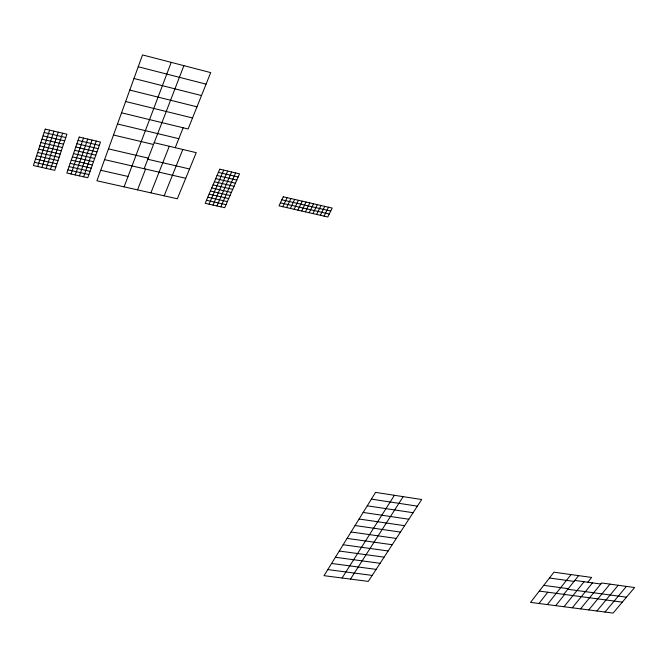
<?xml version="1.0" encoding="UTF-8"?>
<svg xmlns="http://www.w3.org/2000/svg" width="668" height="668" viewBox="0 0 668 668"><rect width="100%" height="100%" fill="white"/><g stroke="black" fill="none" stroke-linecap="round" stroke-linejoin="round"><path stroke-width="1" d="M37.684 166.499L49.599 130.143M41.959 167.459L53.941 131.162M46.217 168.419L58.275 132.172M50.476 169.371L62.6 133.191M71.025 173.981L83.483 138.076M75.225 174.916L87.75 139.078M79.417 175.859L92.017 140.071M83.6 176.795L96.267 141.073M124.098 186.865L171.217 62.366M144.154 168.737L183.9 65.656M137.541 189.871L145.591 169.062M150.901 192.86L169.28 146.267M175.233 147.678L183.149 127.78M164.161 195.833L182.807 149.473M209.101 204.183L223.705 170.131M213.017 205.059L227.679 171.058M216.916 205.936L231.637 171.985M220.807 206.804L235.587 172.912M282.806 206.704L287.065 197.653M286.597 207.564L290.864 198.53M290.38 208.433L294.663 199.406M294.154 209.293L298.454 200.283M297.928 210.153L302.237 201.16M301.685 211.013L306.011 202.028M305.435 211.865L309.777 202.897M309.184 212.716L313.534 203.765M312.916 213.568L317.283 204.633M316.649 214.42L321.024 205.502M320.364 215.271L324.765 206.362M324.08 216.123L328.489 207.222M342.083 578.012L394.404 495.297M350.483 579.098L403.155 496.65M538.959 603.488L547.785 592.215M547.359 604.573L571.048 574.572M563.742 594.345L578.622 575.632M555.718 605.659L564.627 594.462M564.034 606.728L584.108 581.719M587.79 582.229L591.648 577.444L553.964 572.2L530.517 602.394L613.107 613.082L634.6 587.523L601.659 582.98L580.55 608.865M572.309 607.805L592.483 582.872M588.75 609.926L609.959 584.124M596.908 610.986L618.209 585.268M605.024 612.038L626.425 586.395M327.779 569.587L372.193 575.415M331.579 563.458L376.126 569.378M539.293 591.088L622.309 602.135M567.767 589.276L626.475 597.184M335.411 557.271L380.1 563.299M543.735 585.368L568.251 588.675M574.797 580.442L600.816 584.024M549.438 578.02L574.037 581.402M339.269 551.033L384.1 557.162M343.168 544.737L388.133 550.975M347.093 538.391L392.208 544.729M351.059 531.987L396.308 538.433M355.05 525.532L400.449 532.087M359.083 519.019L404.624 525.683M363.15 512.448L408.841 519.228M367.25 505.818L413.091 512.715M371.391 499.13L417.375 506.144M35.521 159.026L56.905 163.86M69.038 166.599L90.055 171.35M206.487 200.258L226.018 204.658M34.46 162.291L55.811 167.092M67.927 169.822L88.911 174.548M209.101 194.129L228.69 198.571M36.581 155.753L57.999 160.604M70.148 163.368L91.199 168.136M100.726 170.265L128.031 176.461M207.79 197.194L227.354 201.619M280.418 202.821L329.257 214.011M211.731 187.958L231.37 192.451M38.727 149.164L60.203 154.074M72.386 156.863L93.503 161.689M210.412 191.048L230.026 195.515M37.65 152.463L59.101 157.347M71.267 160.12L92.351 164.921M214.378 181.746L234.076 186.288M40.882 142.534L62.425 147.494M74.649 150.308L95.816 155.193M281.829 199.807L330.735 211.055M104.575 159.635L185.729 178.289M213.05 184.861L232.714 189.378M39.804 145.849L61.314 150.793M73.513 153.59L94.656 158.45M108.475 148.881L148.238 158.141M147.803 159.268L189.553 168.979M217.05 175.492L236.789 180.084M43.053 135.854L64.662 140.873M76.92 143.72L98.154 148.655M215.714 178.623L235.428 183.191M41.967 139.194L63.543 144.188M75.776 147.018L96.985 151.928M218.386 172.352L238.159 176.97M44.146 132.489L65.781 137.541M78.064 140.405L99.323 145.365M154.191 142.685L196.242 152.663L177.329 198.78L96.918 180.778L142.526 54.918L210.696 72.612L188.109 128.982L121.551 112.808M113.502 135.019L153.498 144.488M117.501 123.981L178.815 138.685M125.651 101.503L192.518 117.969M129.792 90.063L196.985 106.83M133.984 78.49L201.502 95.557M138.234 66.775L206.07 84.151M45.24 129.124L33.4 165.539L54.718 170.323L66.909 134.201L45.24 129.124M79.208 137.074L66.817 173.037L87.775 177.73L100.501 142.067L79.208 137.074M219.73 169.196L205.185 203.306L224.698 207.681L239.528 173.839L219.73 169.196M283.249 196.776L279.007 205.836L327.788 216.966L332.213 208.082L283.249 196.776M375.566 492.383L324.013 575.674L368.285 581.402L421.7 499.514L375.566 492.383"/></g></svg>
